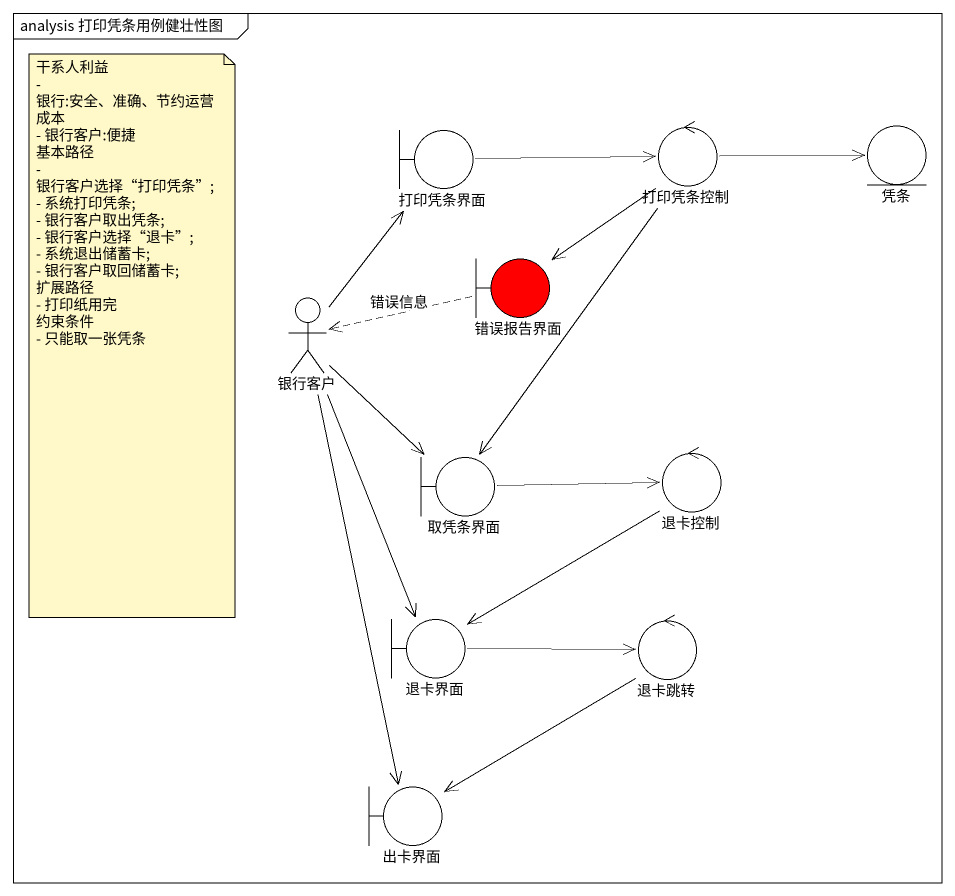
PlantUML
@startuml
mainframe analysis 打印凭条用例健壮性图
boundary 打印凭条界面
control 打印凭条控制
entity 凭条
actor 银行客户
boundary 错误报告界面 #FF0000
boundary 取凭条界面
control 退卡控制
boundary 退卡界面
control 退卡跳转
boundary 出卡界面
打印凭条界面 -right-> 打印凭条控制
打印凭条控制 -right-> 凭条
打印凭条控制 --> 错误报告界面
打印凭条控制 --> 取凭条界面
银行客户 -up-> 打印凭条界面
银行客户 --> 取凭条界面
银行客户 --> 退卡界面
银行客户 --> 出卡界面
错误报告界面 .left.> 银行客户 : 错误信息
取凭条界面 -right-> 退卡控制
退卡控制 --> 退卡界面
退卡界面 -right-> 退卡跳转
退卡跳转 --> 出卡界面
note as N1
  干系人利益
  - 银行:安全、准确、节约运营成本
  - 银行客户:便捷
  基本路径
  - 银行客户选择“打印凭条”;
  - 系统打印凭条;
  - 银行客户取出凭条;
  - 银行客户选择“退卡”;
  - 系统退出储蓄卡;
  - 银行客户取回储蓄卡;
  扩展路径
  - 打印纸用完
  约束条件
  - 只能取一张凭条
end note
@enduml
